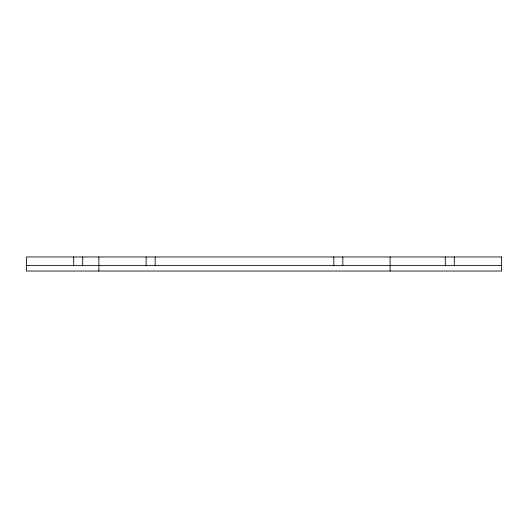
<?xml version="1.0" encoding="UTF-8"?>
<svg xmlns="http://www.w3.org/2000/svg" width="528" height="528" viewBox="0 0 528 528"><rect width="100%" height="100%" fill="white"/><g stroke="black" fill="none" stroke-linecap="round" stroke-linejoin="round"><path stroke-width="0.79" d="M26.4 265.406L390.113 265.406M390.278 265.406L501.6 265.406M454.304 256.964L454.304 265.406M445.295 256.964L445.295 265.406M390.113 256.964L390.113 271.036M342.824 256.964L342.824 265.406M333.815 256.964L333.815 265.406M155.159 256.964L155.159 265.406M146.15 256.964L146.15 265.406M98.861 256.964L98.861 271.036M82.705 256.964L82.705 265.406M73.696 256.964L73.696 265.406M501.6 256.964L26.4 256.964L26.4 271.036L501.6 271.036L501.6 256.964"/></g></svg>
